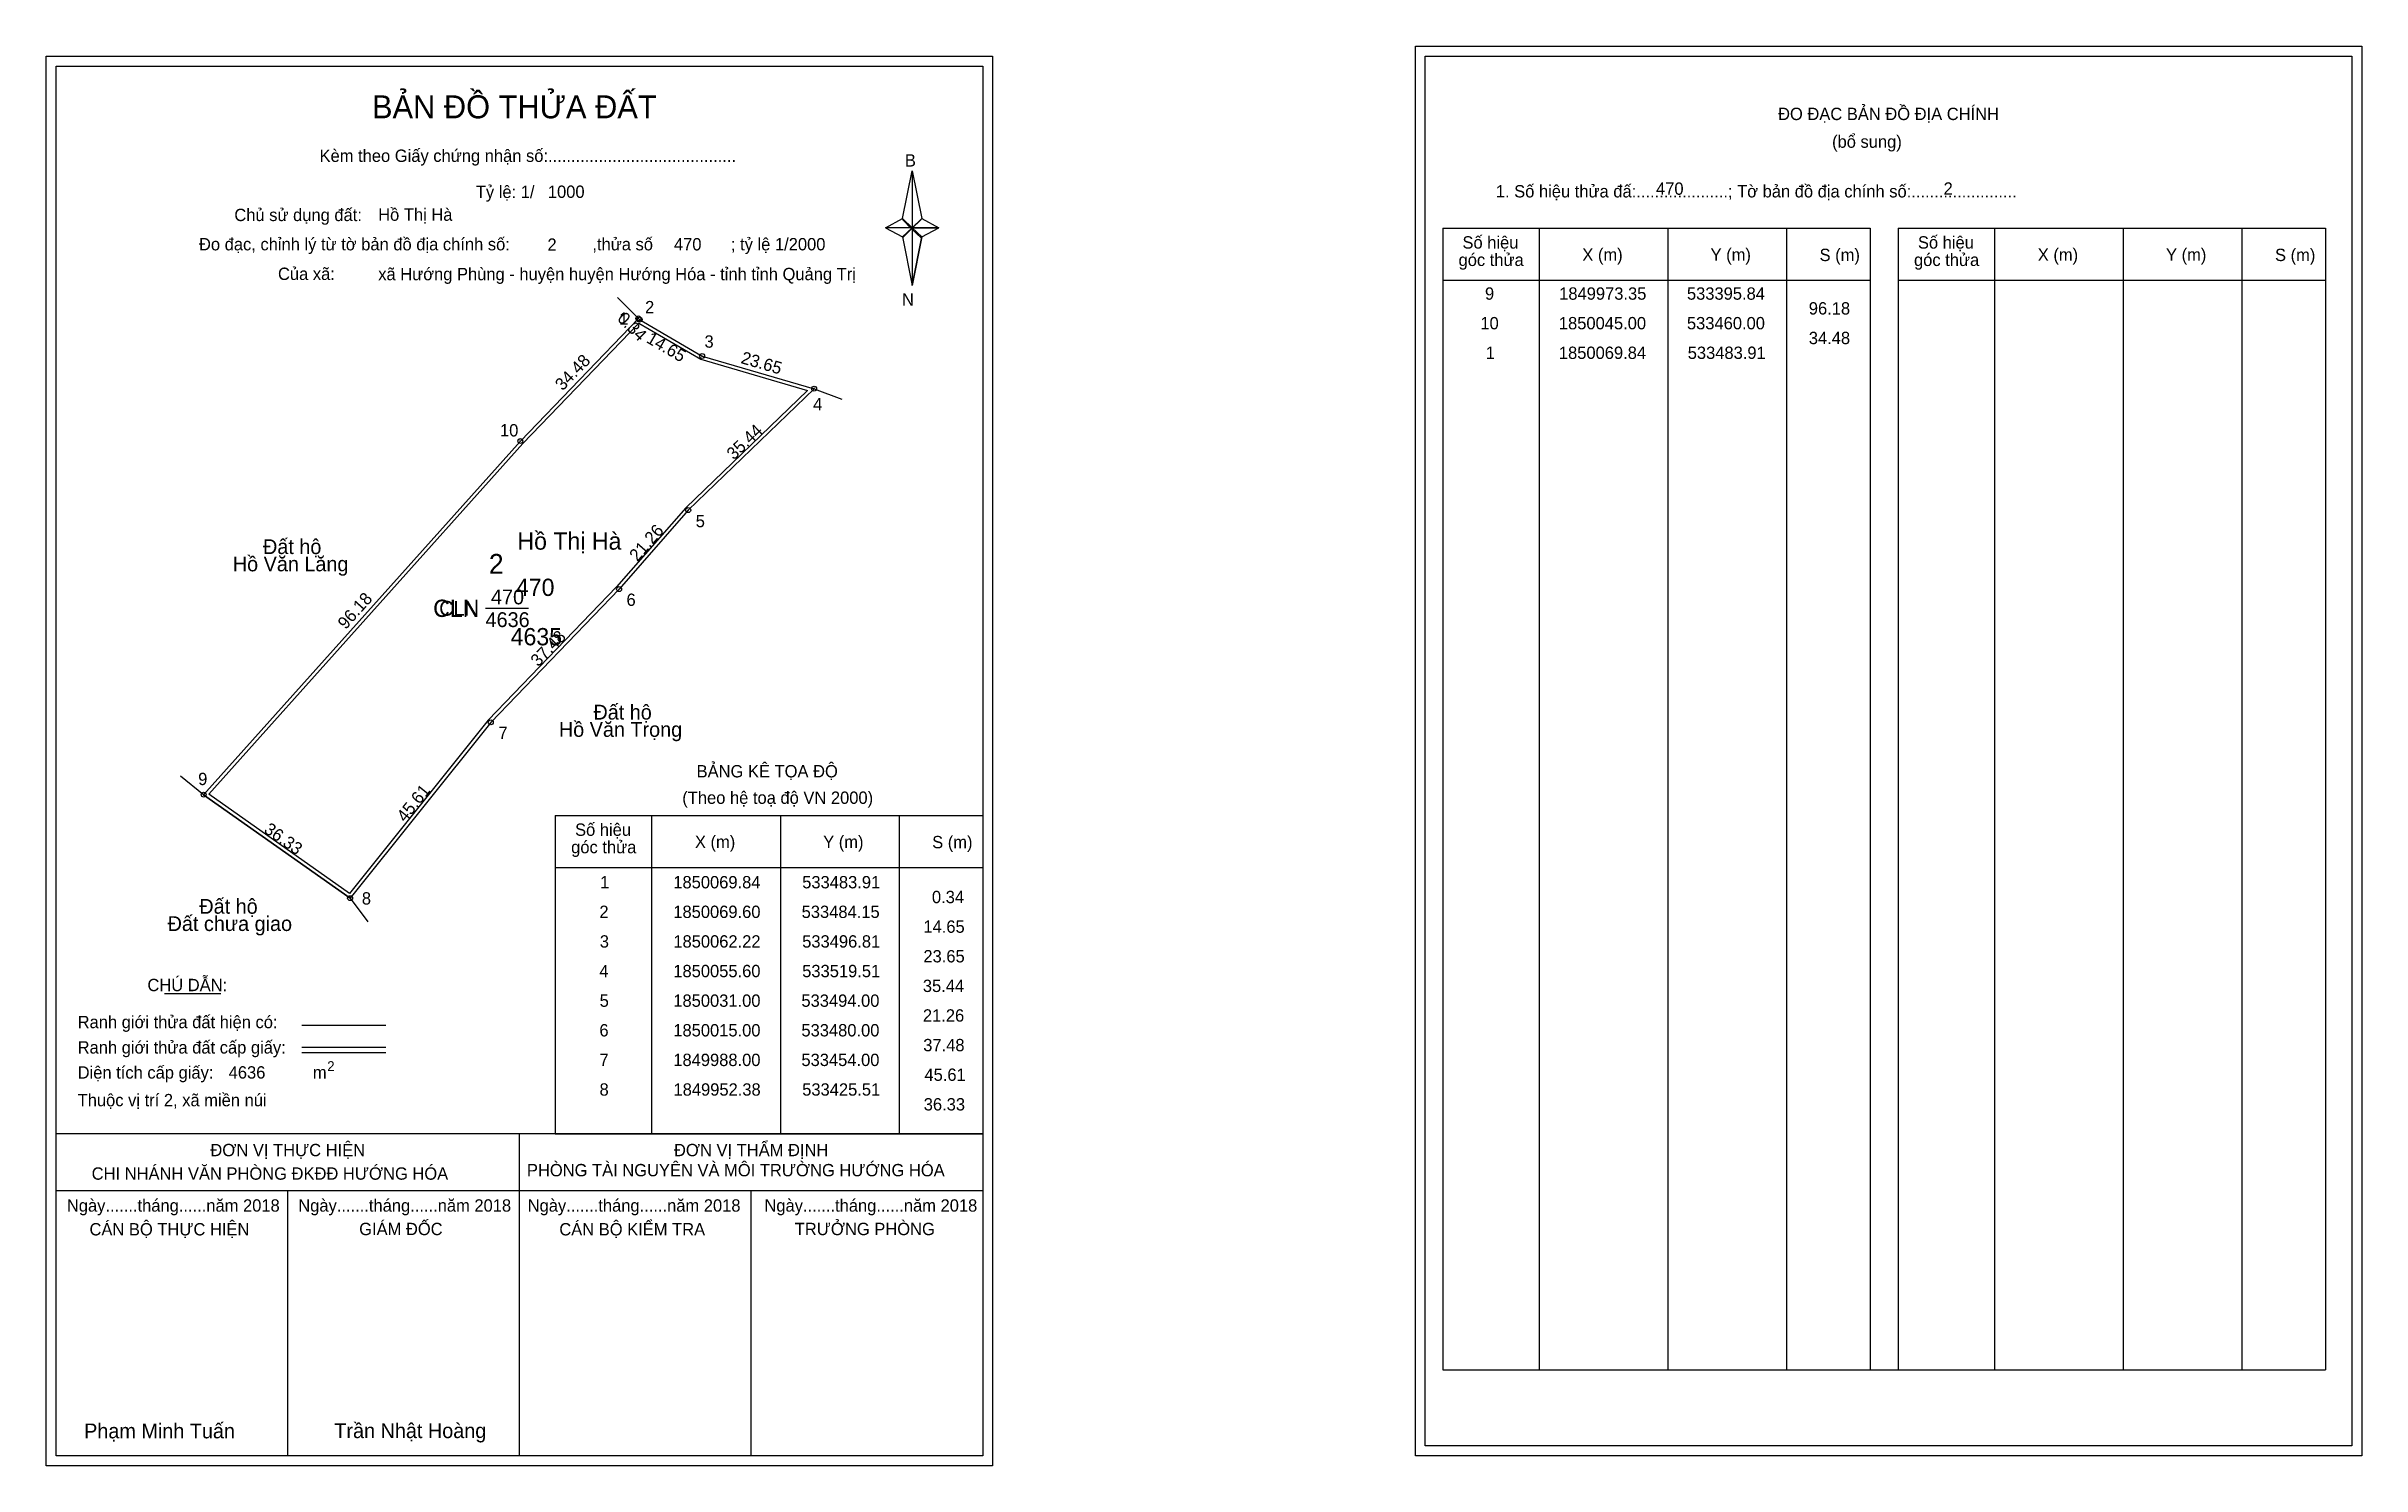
# Model space of a CAD drawing. Extents: x 533364 to 533833, y 1849837 to 1850125.
import ezdxf

# ---------------------------------------------------------------- set-up
doc = ezdxf.new("R2010")
doc.units = 0
for name, color, linetype in [('Level 1', 7, 'Continuous'), ('Level 10', 7, 'Continuous'), ('Level 11', 7, 'Continuous'), ('Level 13', 7, 'Continuous'), ('Level 2', 7, 'Continuous'), ('Level 27', 7, 'Continuous'), ('Level 3', 7, 'Continuous'), ('Level 36', 7, 'Continuous'), ('Level 4', 7, 'Continuous'), ('Level 49', 7, 'Continuous'), ('Level 5', 7, 'Continuous'), ('Level 53', 7, 'Continuous'), ('Level 55', 7, 'Continuous'), ('Level 6', 7, 'Continuous'), ('Level 63', 7, 'Continuous'), ('Level 7', 7, 'Continuous'), ('Level 9', 7, 'Continuous')]:
    doc.layers.add(name, color=color, linetype=linetype)

msp = doc.modelspace()

# ---------------------------------------------------------------- linework, layer by layer
at = {"layer": 'Level 1'}
for p, q in [((533643.29, 1850122.97), (533643.29, 1850122.97)), ((533365.97, 1850120.97), (533365.97, 1850120.97)), ((533537.39, 1850090.09), (533539.36, 1850099.73)), ((533539.36, 1850099.73), (533539.36, 1850088.21)), ((533539.36, 1850099.73), (533541.33, 1850090.09)), ((533533.95, 1850088.21), (533537.39, 1850090.09)), ((533537.39, 1850090.09), (533539.36, 1850088.21)), ((533539.21, 1850087.99), (533537.39, 1850089.87)), ((533541.18, 1850089.87), (533539.21, 1850087.99)), ((533539.21, 1850087.99), (533541.18, 1850089.87)), ((533541.33, 1850090.09), (533539.36, 1850088.21)), ((533539.36, 1850088.21), (533537.39, 1850086.37)), ((533539.21, 1850087.99), (533537.39, 1850086.15)), ((533537.39, 1850086.15), (533539.21, 1850087.99)), ((533537.39, 1850086.37), (533539.36, 1850076.51)), ((533541.18, 1850086.15), (533539.21, 1850087.99)), ((533539.36, 1850088.21), (533539.36, 1850076.51)), ((533539.36, 1850088.21), (533544.77, 1850088.21)), ((533539.36, 1850088.21), (533541.33, 1850086.37)), ((533541.33, 1850086.37), (533539.36, 1850076.51)), ((533541.33, 1850086.37), (533544.77, 1850088.21)), ((533646.83, 1850088.12), (533733.43, 1850088.12)), ((533666.42, 1849856.85), (533666.42, 1850088.12)), ((533692.49, 1849856.85), (533692.49, 1850088.12)), ((533716.46, 1850088.12), (533716.46, 1849856.85)), ((533733.43, 1850088.12), (533733.43, 1849856.85)), ((533739.08, 1850088.12), (533825.69, 1850088.12)), ((533758.67, 1849856.85), (533758.67, 1850088.12)), ((533784.75, 1849856.85), (533784.75, 1850088.12)), ((533808.72, 1850088.12), (533808.72, 1849856.85)), ((533825.69, 1850088.12), (533825.69, 1849856.85)), ((533646.83, 1850077.59), (533733.43, 1850077.59)), ((533739.08, 1850077.59), (533825.69, 1850077.59)), ((533467.07, 1849969.15), (533553.67, 1849969.15)), ((533486.66, 1849904.62), (533486.66, 1849969.15)), ((533512.73, 1849904.62), (533512.73, 1849969.15)), ((533536.7, 1849969.15), (533536.7, 1849904.62)), ((533467.07, 1849958.62), (533553.67, 1849958.62)), ((533387.89, 1849933.04), (533399.29, 1849933.04)), ((533415.75, 1849926.63), (533432.77, 1849926.63)), ((533415.75, 1849922.19), (533432.77, 1849922.19)), ((533415.75, 1849921.09), (533432.77, 1849921.09)), ((533472.8, 1849904.62), (533365.97, 1849904.62)), ((533553.67, 1849904.62), (533448.83, 1849904.62)), ((533459.82, 1849839.4), (533459.82, 1849904.62)), ((533467.07, 1849904.62), (533553.67, 1849904.62)), ((533553.67, 1849893.07), (533365.97, 1849893.07)), ((533412.89, 1849839.4), (533412.89, 1849893.07)), ((533506.74, 1849839.4), (533506.74, 1849893.07)), ((533646.83, 1849856.85), (533825.69, 1849856.85)), ((533830.99, 1849841.4), (533830.99, 1849841.4)), ((533553.67, 1849839.4), (533553.67, 1849839.4))]:
    msp.add_line(p, q, dxfattribs=at)
for points in [[(533537.39, 1850090.09), (533539.36, 1850099.73), (533539.36, 1850088.21)], [(533539.36, 1850088.21), (533541.33, 1850090.09), (533544.77, 1850088.21)], [(533533.95, 1850088.21), (533537.39, 1850086.37), (533539.36, 1850088.21)], [(533539.36, 1850088.21), (533539.36, 1850076.51), (533541.33, 1850086.37)]]:
    msp.add_lwpolyline(points, close=True, dxfattribs=at)
at = {"layer": 'Level 10'}
for p, q in [((533460, 1850045), (533483.91, 1850069.84)), ((533395.84, 1849973.35), (533425.51, 1849952.38))]:
    msp.add_line(p, q, dxfattribs=at)
for points in [[(533425.51, 1849952.38), (533395.84, 1849973.35), (533460, 1850045), (533483.91, 1850069.84), (533484.15, 1850069.6), (533496.81, 1850062.22), (533519.51, 1850055.6), (533494, 1850031), (533480, 1850015), (533454, 1849988)], [(533425.38, 1849953.33), (533396.89, 1849973.47), (533460.51, 1850044.52), (533483.97, 1850068.89), (533496.53, 1850061.57), (533518.16, 1850055.27), (533493.49, 1850031.48), (533479.48, 1850015.47), (533453.47, 1849988.46)]]:
    msp.add_lwpolyline(points, close=True, dxfattribs=at)
at = {"layer": 'Level 11'}
for centre in [(533483.91, 1850069.84), (533484.15, 1850069.6), (533496.81, 1850062.22), (533519.51, 1850055.6), (533460, 1850045), (533494, 1850031), (533480, 1850015), (533454, 1849988), (533395.84, 1849973.35), (533425.51, 1849952.38), (533425.51, 1849952.38)]:
    msp.add_circle(centre, 0.5, dxfattribs=at)
at = {"layer": 'Level 27'}
for p, q in [((533483.91, 1850069.84), (533479.67, 1850074.08)), ((533519.51, 1850055.6), (533525.13, 1850053.5)), ((533395.84, 1849973.35), (533391.15, 1849977.1)), ((533425.51, 1849952.38), (533429.13, 1849947.59))]:
    msp.add_line(p, q, dxfattribs=at)
at = {"layer": 'Level 3'}
for p, q in [((533646.83, 1850088.12), (533646.83, 1849856.85)), ((533739.08, 1850088.12), (533739.08, 1849856.85)), ((533467.07, 1849969.15), (533467.07, 1849904.62))]:
    msp.add_line(p, q, dxfattribs=at)
at = {"layer": 'Level 63'}
for points in [[(533363.97, 1850122.97), (533555.67, 1850122.97), (533555.67, 1849837.4), (533363.97, 1849837.4)], [(533641.3, 1850124.97), (533833, 1850124.97), (533833, 1849839.4), (533641.3, 1849839.4)], [(533643.3, 1850122.97), (533831, 1850122.97), (533831, 1849841.4), (533643.3, 1849841.4)], [(533365.97, 1850120.97), (533553.67, 1850120.97), (533553.67, 1849839.4), (533365.97, 1849839.4)]]:
    msp.add_lwpolyline(points, close=True, dxfattribs=at)
at = {"layer": 'Level 9'}
msp.add_line((533452.95, 1850011.11), (533461.65, 1850011.11), dxfattribs=at)

# ---------------------------------------------------------------- texts
at = {"layer": 'Level 1'}
for s, height, p in [('BẢN ĐỒ THỬA ĐẤT', 4.6657, (533429.94, 1850110.38)), ('ĐO ĐẠC BẢN ĐỒ ĐỊA CHÍNH', 2.5, (533714.77, 1850110.03)), ('Kèm theo Giấy chứng nhận số:.........................................', 2.5, (533419.32, 1850101.55)), ('(bổ sung)', 2.5, (533725.71, 1850104.41)), ('B', 2.5, (533537.9, 1850100.61)), ('1. Số hiệu thửa đấ:....................; Tờ bản đồ địa chính số:.......................', 2.5, (533657.6, 1850094.35)), ('Chủ sử dụng đất:', 2.5, (533402.06, 1850089.56)), ('Đo đạc, chỉnh lý từ tờ bản đồ địa chính số:                  ,thửa số                 ; tỷ lệ 1/2000', 2.5, (533394.9, 1850083.63)), ('Số hiệu', 2.5, (533650.84, 1850083.99)), ('Số hiệu', 2.5, (533743.1, 1850083.99)), ('Của xã:', 2.5, (533410.9, 1850077.63)), ('góc thửa', 2.5, (533650.05, 1850080.46)), ('X (m)', 2.5, (533675.12, 1850081.51)), ('Y (m)', 2.5, (533701.1, 1850081.51)), ('S (m)', 2.5, (533723.18, 1850081.46)), ('góc thửa', 2.5, (533742.31, 1850080.46)), ('X (m)', 2.5, (533767.38, 1850081.51)), ('Y (m)', 2.5, (533793.36, 1850081.51)), ('S (m)', 2.5, (533815.44, 1850081.46)), ('N', 2.5, (533537.3, 1850072.44)), ('BẢNG KÊ TỌA ĐỘ', 2.5, (533495.7, 1849976.85)), ('(Theo hệ toạ độ VN 2000)', 2.5, (533492.8, 1849971.49)), ('Số hiệu', 2.5, (533471.08, 1849965.01)), ('góc thửa', 2.5, (533470.29, 1849961.48)), ('X (m)', 2.5, (533495.36, 1849962.54)), ('Y (m)', 2.5, (533521.34, 1849962.54)), ('S (m)', 2.5, (533543.42, 1849962.49)), ('CHÚ DẪN:', 2.5, (533384.45, 1849933.54)), ('Ranh giới thửa đất hiện có:', 2.5, (533370.32, 1849926.04)), ('Ranh giới thửa đất cấp giấy:', 2.5, (533370.32, 1849920.9)), ('Diện tích cấp giấy:', 2.5, (533370.32, 1849915.82)), ('m', 2.5, (533417.97, 1849915.84)), ('2', 2, (533420.87, 1849917.35)), ('Thuộc vị trí 2, xã miền núi', 2.5, (533370.32, 1849910.22)), ('ĐƠN VỊ THỰC HIỆN', 2.5, (533397.2, 1849900.1)), ('ĐƠN VỊ THẨM ĐỊNH', 2.5, (533491.11, 1849900.1)), ('CHI NHÁNH VĂN PHÒNG ĐKĐĐ HƯỚNG HÓA', 2.5, (533373.16, 1849895.34)), ('PHÒNG TÀI NGUYÊN VÀ MÔI TRƯỜNG HƯỚNG HÓA', 2.5, (533461.33, 1849896.03)), ('Ngày.......tháng......năm 2018', 2.5, (533368.14, 1849888.87)), ('Ngày.......tháng......năm 2018', 2.5, (533415.01, 1849888.87)), ('Ngày.......tháng......năm 2018', 2.5, (533461.48, 1849888.87)), ('Ngày.......tháng......năm 2018', 2.5, (533509.44, 1849888.87)), ('CÁN BỘ THỰC HIỆN', 2.5, (533372.72, 1849884.05)), ('GIÁM ĐỐC', 2.5, (533427.35, 1849884.11)), ('CÁN BỘ KIỂM TRA', 2.5, (533467.89, 1849884.05)), ('TRƯỞNG PHÒNG', 2.5, (533515.58, 1849884.11)), ('Phạm Minh Tuấn', 3, (533371.63, 1849842.94)), ('Trần Nhật Hoàng', 3, (533422.32, 1849842.99))]:
    msp.add_text(s, height=height, dxfattribs=at).set_placement(p)
at = {"layer": 'Level 11'}
msp.add_text('Tỷ lệ: 1/', height=2.5, dxfattribs=at).set_placement((533450.98, 1850094.24))
at = {"layer": 'Level 13'}
for s, p in [('470', (533454.05, 1850011.91)), ('CLN', (533443.56, 1850009.61)), ('4636', (533452.95, 1850007.31))]:
    msp.add_text(s, height=3, dxfattribs=at).set_placement(p)
at = {"layer": 'Level 2'}
msp.add_text('Hồ Thị Hà', height=3.5, dxfattribs=at).set_placement((533459.4, 1850022.99))
at = {"layer": 'Level 3'}
msp.add_text('CLN', height=3.5, dxfattribs=at).set_placement((533442.33, 1850009.36))
at = {"layer": 'Level 36'}
for s, p in [('Đất hộ', (533407.87, 1850022.1)), ('Hồ Văn Lăng', (533401.75, 1850018.6)), ('Đất hộ', (533474.8, 1849988.57)), ('Hồ Văn Trọng', (533467.8, 1849985.07)), ('Đất chưa giao', (533388.54, 1849945.73)), ('Đất hộ', (533394.97, 1849949.23))]:
    msp.add_text(s, height=3, dxfattribs=at).set_placement(p)
at = {"layer": 'Level 4'}
msp.add_text('470', height=3.5, dxfattribs=at).set_placement((533459.1, 1850013.61))
at = {"layer": 'Level 49'}
for s, rotation, p in [('0.34', 315, (533479.46, 1850069.63)), ('14.65', 329.7604, (533485.33, 1850065.09)), ('34.48', 46.0929, (533468.57, 1850055.06)), ('23.65', 343.7417, (533504.51, 1850060.81)), ('35.44', 43.9596, (533503.25, 1850041.04)), ('21.26', 48.8141, (533483.71, 1850020.45)), ('96.18', 48.1567, (533424.62, 1850006.69)), ('37.48', 46.0809, (533463.61, 1849999.14)), ('45.61', 51.3461, (533436.68, 1849967.62)), ('36.33', 324.7483, (533407.87, 1849965.83))]:
    msp.add_text(s, height=2.5, rotation=rotation, dxfattribs=at).set_placement(p)
at = {"layer": 'Level 5'}
msp.add_text('4635', height=3.5, dxfattribs=at).set_placement((533458.03, 1850003.61))
at = {"layer": 'Level 53'}
for s, p in [('9', (533655.4, 1850073.63)), ('1849973.35', (533670.43, 1850073.63)), ('533395.84', (533696.31, 1850073.63)), ('96.18', (533721, 1850070.63)), ('10', (533654.47, 1850067.63)), ('1850045.00', (533670.37, 1850067.63)), ('533460.00', (533696.31, 1850067.63)), ('34.48', (533721, 1850064.63)), ('1', (533655.55, 1850061.63)), ('1850069.84', (533670.37, 1850061.63)), ('533483.91', (533696.47, 1850061.63)), ('1', (533476.16, 1849954.37)), ('1850069.84', (533490.98, 1849954.37)), ('533483.91', (533517.09, 1849954.37)), ('0.34', (533543.37, 1849951.37)), ('2', (533476.01, 1849948.37)), ('1850069.60', (533490.98, 1849948.37)), ('533484.15', (533516.98, 1849948.37)), ('3', (533476.09, 1849942.37)), ('1850062.22', (533490.99, 1849942.37)), ('533496.81', (533517.09, 1849942.37)), ('14.65', (533541.64, 1849945.37)), ('23.65', (533541.64, 1849939.37)), ('4', (533476, 1849936.37)), ('1850055.60', (533490.98, 1849936.37)), ('533519.51', (533517.09, 1849936.37)), ('35.44', (533541.53, 1849933.37)), ('5', (533476.06, 1849930.37)), ('1850031.00', (533490.98, 1849930.37)), ('533494.00', (533516.93, 1849930.37)), ('21.26', (533541.54, 1849927.37)), ('6', (533476.01, 1849924.37)), ('1850015.00', (533490.98, 1849924.37)), ('533480.00', (533516.93, 1849924.37)), ('7', (533476.02, 1849918.37)), ('1849988.00', (533490.98, 1849918.37)), ('533454.00', (533516.93, 1849918.37)), ('37.48', (533541.61, 1849921.37)), ('45.61', (533541.85, 1849915.37)), ('8', (533476.04, 1849912.37)), ('1849952.38', (533491.02, 1849912.37)), ('533425.51', (533517.09, 1849912.37)), ('36.33', (533541.71, 1849909.37))]:
    msp.add_text(s, height=2.5, dxfattribs=at).set_placement(p)
at = {"layer": 'Level 55'}
for s, height, p in [('467', 0.11, (533483.79, 1850069.73)), ('467', 0.11, (533483.79, 1850069.73)), ('1', 0.4, (533483.8, 1850069.84)), ('0', 0.11, (533483.87, 1850069.73)), ('2', 0.4, (533484.01, 1850069.6)), ('0', 0.11, (533484.11, 1850069.49)), ('3', 0.4, (533496.69, 1850062.22)), ('0', 0.11, (533496.77, 1850062.11)), ('4', 0.4, (533519.37, 1850055.6)), ('0', 0.11, (533519.47, 1850055.49)), ('0', 0.11, (533519.47, 1850055.49)), ('10', 0.4, (533459.72, 1850045)), ('467', 0.11, (533459.88, 1850044.89)), ('467', 0.11, (533459.88, 1850044.89)), ('5', 0.4, (533493.87, 1850031)), ('0', 0.11, (533493.96, 1850030.89)), ('6', 0.4, (533479.86, 1850015)), ('0', 0.11, (533479.96, 1850014.89)), ('7', 0.4, (533453.87, 1849988)), ('0', 0.11, (533453.96, 1849987.89)), ('9', 0.4, (533395.7, 1849973.35)), ('467', 0.11, (533395.72, 1849973.24)), ('467', 0.11, (533395.72, 1849973.24)), ('0', 0.11, (533395.8, 1849973.24)), ('0', 0.11, (533395.8, 1849973.24)), ('8', 0.4, (533425.38, 1849952.38)), ('0', 0.11, (533425.47, 1849952.27)), ('0', 0.11, (533425.47, 1849952.27)), ('0', 0.11, (533425.47, 1849952.27))]:
    msp.add_text(s, height=height, dxfattribs=at).set_placement(p)
at = {"layer": 'Level 6'}
for s, p in [('1000', (533465.57, 1850094.26)), ('470', (533690.05, 1850094.89)), ('2', (533748.3, 1850094.91)), ('Hồ Thị Hà', (533431.19, 1850089.62)), ('2', (533465.49, 1850083.54)), ('470', (533491.11, 1850083.62)), ('xã Hướng Phùng - huyện huyện Hướng Hóa - tỉnh tỉnh Quảng Trị', (533431.21, 1850077.58)), ('4636', (533400.91, 1849915.83))]:
    msp.add_text(s, height=2.5, dxfattribs=at).set_placement(p)
at = {"layer": 'Level 7'}
msp.add_text('2', height=4, dxfattribs=at).set_placement((533453.63, 1850018.12))
at = {"layer": 'Level 9'}
for s, p in [('1', (533480.01, 1850068.56)), ('2', (533485.26, 1850070.88)), ('3', (533497.3, 1850063.91)), ('4', (533519.3, 1850051.22)), ('10', (533455.87, 1850045.93)), ('5', (533495.52, 1850027.54)), ('6', (533481.5, 1850011.59)), ('7', (533455.56, 1849984.64)), ('9', (533394.73, 1849975.29)), ('8', (533427.89, 1849951.09))]:
    msp.add_text(s, height=2.5, dxfattribs=at).set_placement(p)

doc.saveas('drawing.dxf')
